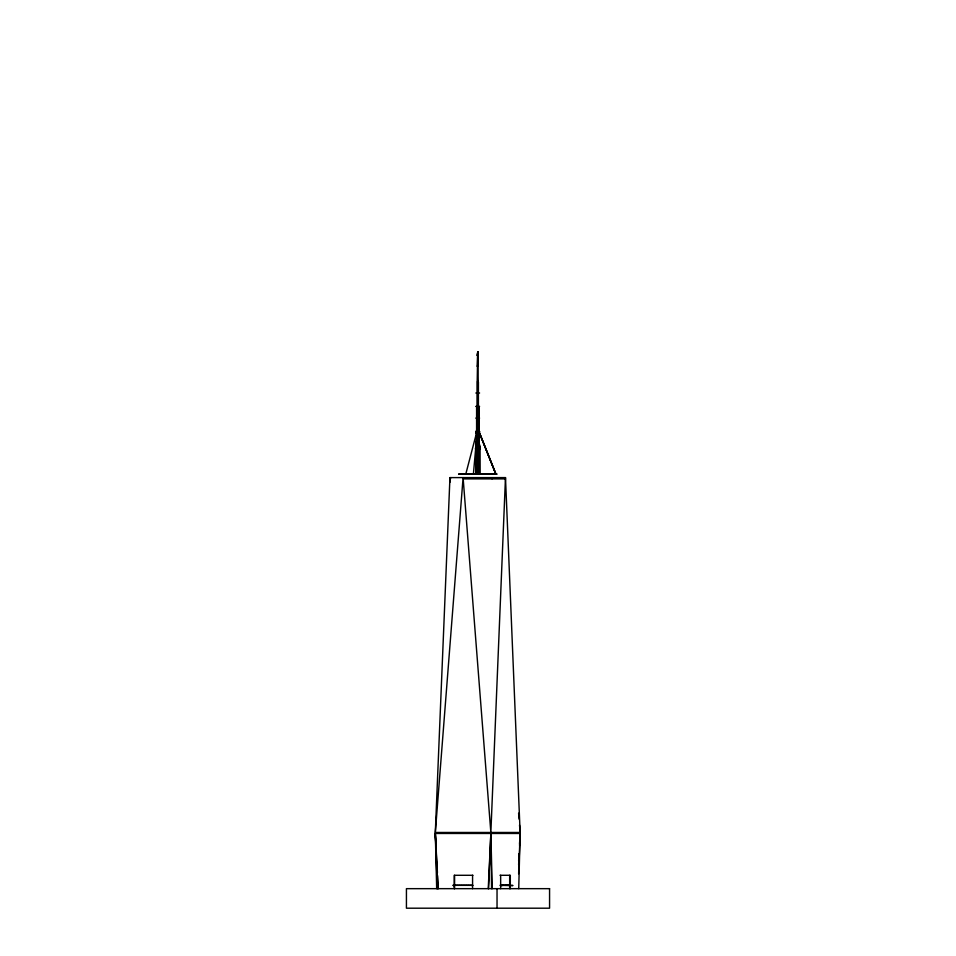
<?xml version="1.0" encoding="UTF-8"?>
<svg xmlns="http://www.w3.org/2000/svg" width="956" height="956" viewBox="0 0 956 956"><rect width="100%" height="100%" fill="white"/><g stroke="black" fill="none" stroke-linecap="round" stroke-linejoin="round"><path stroke-width="1.43" d="M518.738 888.662L520.124 833.465L435.315 833.465L436.689 888.662M477.223 448.794L477.438 441.015M518.63 873.748L520.124 833.465L519.574 843.634M435.315 832.473L449.941 477.606L505.485 477.606L520.124 832.473L435.315 832.473L463.086 477.606L490.858 832.473L505.485 477.606M488.588 888.662L490.858 833.465L492.232 888.662M488.241 888.662L490.858 833.465L491.575 888.662M518.63 864.786L519.132 854.341M519.55 845.391L520.124 833.465M518.642 861.057L519.024 853.792M476.685 448.794L477.14 441.015M476.208 448.794L476.877 441.015M476.088 448.794L476.566 443.608M476.53 438.924L473.399 474.057M475.837 448.794L476.674 441.015L478.753 440.907L479.673 448.794L478.753 441.015M475.753 448.794L476.626 441.015M476.542 441.015L475.502 448.794L479.924 448.794L478.944 441.015L479.828 448.794M478.932 432.925L478.335 431.515L477.343 433.068L476.411 431.515L476.136 433.068L475.849 431.515L479.577 431.515L479.291 433.068L479.016 431.515M478.227 381.456L477.199 381.456L477.713 351.832L478.239 381.456M465.799 474.057L476.506 433.068L475.849 431.515M478.024 366.196L477.713 351.832L477.379 366.196M478.048 355.321L477.713 351.832L477.403 355.321M479.577 431.515L478.932 433.068L478.275 431.515M500.657 885.71L503.322 885.316M477.343 353.672L478.084 353.672M477.08 354.927L478.347 354.927M477.259 355.321L478.167 355.321M477.199 366.196L478.227 366.196M475.849 393.012L479.577 393.012M475.849 406.372L479.577 406.372M476.482 406.408L478.944 406.408M475.849 418.119L479.577 418.119M478.944 430.726L476.482 430.726L476.506 433.869L478.944 433.869M475.849 433.068L479.554 433.068L495.901 474.057M476.482 440.812L478.944 440.812M475.502 449.021L479.924 449.021M473.925 473.841L481.501 473.841M472.921 875.29L454.243 875.29L454.243 888.662M500 875.29L510.313 875.29L510.313 888.662M472.921 885.316L452.833 885.316L454.243 885.758M500 885.316L512.99 885.531L507.242 885.316M472.575 885.71L471.165 885.316M476.506 431.515L477.343 432.925M478.92 441.015L479.876 448.794M479.338 448.794L478.621 441.015L478.992 446.201M518.606 813.174L519.072 819.113M519.538 825.052L520.124 832.473M478.37 441.015L478.896 448.794M437.346 888.662L435.315 833.465L437.418 872.685M437.573 875.588L438.266 888.662M435.315 833.465L437.92 888.662M449.941 477.606L450.121 482.075M478.084 441.015L478.37 448.794M477.761 441.015L477.797 448.794M519.837 832.473L519.837 833.465M509.668 875.29L509.668 888.662M509.369 885.316L504.828 885.316M506.943 885.316L501.207 885.316M504.911 477.606L504.911 478.896L463.385 478.896L463.385 477.606M500.657 875.29L500.657 888.662M497.036 888.662L497.036 908.2M492.041 477.606L492.041 478.896M490.775 832.473L490.775 833.465M479.721 449.021L479.721 473.841M479.577 449.021L479.697 473.841M479.326 449.021L479.326 473.841M479.052 449.021L479.052 473.841M478.765 406.408L478.801 440.812M478.609 406.408L478.609 440.812M478.478 406.408L478.478 440.812M478.502 449.021L478.502 473.841M478.143 406.408L478.143 440.812M477.952 406.408L477.952 440.812M478.108 449.021L478.108 473.841M477.558 406.408L477.558 440.812M477.367 406.408L477.367 440.812M477.474 449.021L477.474 473.841M477.02 406.408L477.02 440.812M477.068 449.021L477.068 473.841M476.877 406.408L476.877 440.812M476.602 406.408L476.59 440.812M476.494 449.021L476.494 473.841M476.196 449.021L476.196 473.841M475.789 449.021L475.849 473.841M472.575 875.29L472.575 888.662M470.627 885.316L468.882 885.316M468.332 885.316L466.588 885.316M466.05 885.316L464.293 885.316M463.756 885.316L461.999 885.316M461.461 885.316L459.716 885.316M459.167 885.316L457.422 885.316M456.884 885.316L455.128 885.316M454.59 875.29L454.59 888.662M450.515 477.606L450.515 478.896M435.589 832.473L435.589 833.465M477.713 351.832L477.737 366.196L477.713 351.832M478.406 382.197L477.02 382.197L477.02 405.368L478.406 405.368L478.406 382.197M496.845 474.057L458.581 474.057L496.833 474.128M549.569 888.662L406.431 888.662L406.431 908.2L549.569 908.2L549.569 888.662M495.841 474.057L479.518 433.068L495.841 474.057"/></g></svg>
